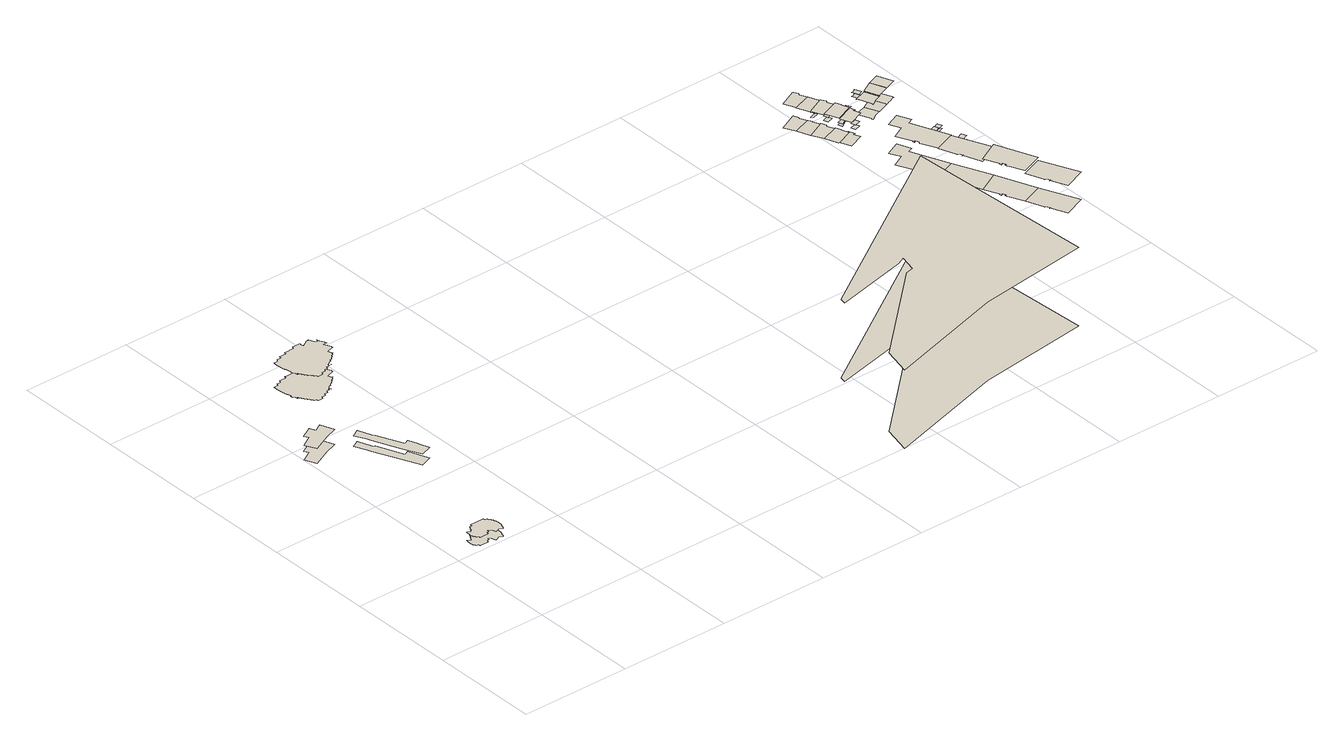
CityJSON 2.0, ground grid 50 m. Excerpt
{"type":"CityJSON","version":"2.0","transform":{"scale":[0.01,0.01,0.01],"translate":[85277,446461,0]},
"CityObjects":{
"building1":{"type":"Building","attributes":{"yearOfConstruction":"1980-01-01Z","measuredHeight":3.78,"storeysAboveGround":1},"geometry":[{"type":"MultiSurface","lod":"1.2","boundaries":[[[0,1,2,3,4,5,6,7,8,9,10,11,12,13,14,15,16,17,18,19,20,21,22,23,24,25,26,27,28,29,30,31,32,33,34,35,36,37,38,39,40,41,42,43,44,45,46,47,48,49,50,51,52,53,54,55,56,57,58,59,60,61,62,63,64,65,66,67,68,69,70,71,72,73,74,75,76,77,78,79,80,81,82,83,84,85,86,87,88,89,90,91,92,93,94,95,96,97,98,99,100,101,102,103,104,105,106,107,108,109,110,111,112,113,114,115,116,117,118,119,120,121,122,123,124,125,126,127,128,129,130,131,132,133,134,135,136,137,138,139,140,141,142,143,144,145,146,147,148,149,150,151,152,153,154,155,156,157,158,159,160,161,162,163,164,165,166,167,168,169,170,171,172,173,174,175,176,177,178,179,180,181,182,183,184,185,186,187,188,189,190,191,192,193,194,195,196,197,198,199,200,201,202,203,204,205,206,207,208,209,210,211,212,213,214,215,216,217]],[[218,219,220,221,222,223,224,225,226,227,228,229,230,231,232,233,234,235,236,237,238,239,240,241,242,243,244,245,246,247,248,249,250,251,252,253,254,255,256,257,258,259,260,261,262,263,264,265,266,267,268,269,270,271,272,273,274,275,276,277,278,279,280,281,282,283,284,285,286,287,288,289,290,291,292,293,294,295,296,297,298,299,300,301,302,303,304,305,306,307,308,309,310,311,312,313,314,315,316,317,318,319,320,321,322,323,324,325,326,327,328,329,330,331,332,333,334,335,336,337,338,339,340,341,342,343,344,345,346,347,348,349,350,351,352,353,354,355,356,357,358,359,360,361,362,363,364,365,366,367,368,369,370,371,372,373,374,375,376,377,378,379,380,381,382,383,384,385,386,387,388,389,390,391,392,393,394,395,396,397,398,399,400,401,402,403,404,405,406,407,408,409,410,411,412,413,414,415,416,417,418,419,420,421,422,423,424,425,426,427,428,429,430,431,432,433,434,435]]]}]},
"building2":{"type":"Building","attributes":{"yearOfConstruction":"1868-01-01Z","measuredHeight":6.92,"storeysAboveGround":2},"geometry":[{"type":"MultiSurface","lod":"1.2","boundaries":[[[436,437,438,439,440,441,442,443,444,445,446]],[[447,448,449,450,451,452,453,454,455,456,457]]]}]},
"building3":{"type":"Building","attributes":{"yearOfConstruction":"1930-01-01Z","measuredHeight":4.98,"storeysAboveGround":1},"geometry":[{"type":"MultiSurface","lod":"1.2","boundaries":[[[458,459,460,461,462,463,464,465,466,467,468,469,470,471,472,473]],[[474,475,476,477,478,479,480,481,482,483,484,485,486,487,488,489]]]}]},
"building4":{"type":"Building","attributes":{"yearOfConstruction":"1930-01-01Z","measuredHeight":11.19,"storeysAboveGround":3},"geometry":[{"type":"MultiSurface","lod":"1.2","boundaries":[[[490,491,492,493,494,495,496,497,498,499,500,501,502,503,504,505,506,507,508,509,510,511,512,513,514,515,516,517,518,519,520,521,522,523,524,525,526,527,528,529,530,531,532,533,534,535,536,537,538,539,540,541,542,543,544,545,546,547,548,549,550,551,552,553,554,555,556,557,558,559,560,561,562,563,564,565,566,567,568,569,570,571,572,573,574,575,576,577,578,579,580,581,582,583,584,585,586,587,588,589,590,587,591,592,593,594,595,596,597,598,599,600,601,602,603,604,605,606,607,608,609,610,611,612,613,612,614,615,616,617,618,619,620,621,622,623,624,625,626,627,628,629,630,631,632,633,634,635,636,637,638,639,638,640,641,642,643,644,645,646,647,648,649,650,651,652,653,654,655,656,657,658,659,660,661,662,663,664,665,666,667,668,669,670,671,672,673,674,675,676,677,678,679,680,681,682,683,684,685,686,687,688,689,690,691,692,693,694,695,696,697]],[[698,699,700,701,702,703,704,705,706,707,708,709,710,711,712,713,714,715,716,717,718,719,720,721,722,723,724,725,726,727,728,729,730,731,732,733,734,735,736,737,738,739,740,741,742,743,744,745,746,747,748,749,750,751,752,753,754,755,756,757,758,759,760,761,762,763,764,765,766,767,768,769,770,771,772,773,774,775,776,777,778,779,780,781,782,783,784,785,786,787,788,789,790,791,792,793,794,795,796,797,798,795,799,800,801,802,803,804,805,806,807,808,809,810,811,812,813,814,815,816,817,818,819,820,821,820,822,823,824,825,826,827,828,829,830,831,832,833,834,835,836,837,838,839,840,841,842,843,844,845,846,847,846,848,849,850,851,852,853,854,855,856,857,858,859,860,861,862,863,864,865,866,867,868,869,870,871,872,873,874,875,876,877,878,879,880,881,882,883,884,885,886,887,888,889,890,891,892,893,894,895,896,897,898,899,900,901,902,903,904,905]]]}]},
"building5":{"type":"Building","attributes":{"yearOfConstruction":"1994-01-01Z","measuredHeight":36.27,"storeysAboveGround":12},"geometry":[{"type":"MultiSurface","lod":"1.2","boundaries":[[[906,907,908,909,910,911,912,913,914,915,916,917]],[[918,919,920,921,922,923,924,925,926,927,928,929]]]}]},
"building6":{"type":"Building","attributes":{"yearOfConstruction":"1948-01-01Z","measuredHeight":10.93,"storeysAboveGround":3},"geometry":[{"type":"MultiSurface","lod":"1.2","boundaries":[[[930,931,932,933,934,935,936]],[[937,938,939,940,941,942,943]]]}]},
"building7":{"type":"Building","attributes":{"yearOfConstruction":"1948-01-01Z","measuredHeight":10.77,"storeysAboveGround":3},"geometry":[{"type":"MultiSurface","lod":"1.2","boundaries":[[[944,945,931,930,946,947,948]],[[949,950,951,952,953,954,955]]]}]},
"building8":{"type":"Building","attributes":{"yearOfConstruction":"1948-01-01Z","measuredHeight":11.01,"storeysAboveGround":3},"geometry":[{"type":"MultiSurface","lod":"1.2","boundaries":[[[946,956,957,958,959,960,947]],[[961,962,963,964,965,966,967]]]}]},
"building9":{"type":"Building","attributes":{"yearOfConstruction":"1948-01-01Z","measuredHeight":11.53,"storeysAboveGround":3},"geometry":[{"type":"MultiSurface","lod":"1.2","boundaries":[[[956,968,969,970,971,972,973,957]],[[974,975,976,977,978,979,980,981]]]}]},
"building10":{"type":"Building","attributes":{"yearOfConstruction":"1948-01-01Z","measuredHeight":10.95,"storeysAboveGround":3},"geometry":[{"type":"MultiSurface","lod":"1.2","boundaries":[[[982,983,984,985,986,970,969]],[[987,988,989,990,991,992,993]]]}]},
"building11":{"type":"Building","attributes":{"yearOfConstruction":"1949-01-01Z","measuredHeight":13.21,"storeysAboveGround":4},"geometry":[{"type":"MultiSurface","lod":"1.2","boundaries":[[[994,995,996,997,998,999,1000,1001,1002,1003,1004,1005,1006,1007,1008,1009]],[[1010,1011,1012,1013,1014,1015,1016,1017,1018,1019,1020,1021,1022,1023,1024,1025]]]}]},
"building12":{"type":"Building","attributes":{"yearOfConstruction":"1949-01-01Z","measuredHeight":12.97,"storeysAboveGround":4},"geometry":[{"type":"MultiSurface","lod":"1.2","boundaries":[[[1026,997,996,1027,1028,1029,1030,1031,1032,1033,1034,1035]],[[1036,1037,1038,1039,1040,1041,1042,1043,1044,1045,1046,1047]]]}]},
"building13":{"type":"Building","attributes":{"yearOfConstruction":"1949-01-01Z","measuredHeight":14.11,"storeysAboveGround":4},"geometry":[{"type":"MultiSurface","lod":"1.2","boundaries":[[[1048,1049,1050,1051,1052,1053,1054,1055,1056,1026,1035,1057]],[[1058,1059,1060,1061,1062,1063,1064,1065,1066,1067,1068,1069]]]}]},
"building14":{"type":"Building","attributes":{"yearOfConstruction":"1948-01-01Z","measuredHeight":2.11,"storeysAboveGround":0},"geometry":[{"type":"MultiSurface","lod":"1.2","boundaries":[[[1070,1071,1072,1073]],[[1074,1075,1076,1077]]]}]},
"building15":{"type":"Building","attributes":{"yearOfConstruction":"1949-01-01Z","measuredHeight":12.72,"storeysAboveGround":4},"geometry":[{"type":"MultiSurface","lod":"1.2","boundaries":[[[1078,1079,1080,1081,1082,1083,1084,1085,1086,1056,1055,1087]],[[1088,1089,1090,1091,1092,1093,1094,1095,1096,1097,1098,1099]]]}]},
"building16":{"type":"Building","attributes":{"yearOfConstruction":"1948-01-01Z","measuredHeight":2.12,"storeysAboveGround":0},"geometry":[{"type":"MultiSurface","lod":"1.2","boundaries":[[[1100,1101,1102,1103]],[[1104,1105,1106,1107]]]}]},
"building17":{"type":"Building","attributes":{"yearOfConstruction":"1948-01-01Z","measuredHeight":1.1,"storeysAboveGround":0},"geometry":[{"type":"MultiSurface","lod":"1.2","boundaries":[[[1108,1109,1110,1111]],[[1112,1113,1114,1115]]]}]},
"building18":{"type":"Building","attributes":{"yearOfConstruction":"1948-01-01Z","measuredHeight":2.09,"storeysAboveGround":0},"geometry":[{"type":"MultiSurface","lod":"1.2","boundaries":[[[1116,1117,1118,1119]],[[1120,1121,1122,1123]]]}]},
"building19":{"type":"Building","attributes":{"yearOfConstruction":"1952-01-01Z","measuredHeight":2.2,"storeysAboveGround":0},"geometry":[{"type":"MultiSurface","lod":"1.2","boundaries":[[[1124,1125,1126,1127]],[[1128,1129,1130,1131]]]}]},
"building20":{"type":"Building","attributes":{"yearOfConstruction":"1952-01-01Z","measuredHeight":7.07,"storeysAboveGround":2},"geometry":[{"type":"MultiSurface","lod":"1.2","boundaries":[[[1132,1133,1134,1135,1136,1137,1135,1138,1139,1140,1141,1142]],[[1143,1144,1145,1146,1147,1148,1146,1149,1150,1151,1152,1153]]]}]},
"building21":{"type":"Building","attributes":{"yearOfConstruction":"1949-01-01Z","measuredHeight":1.83,"storeysAboveGround":0},"geometry":[{"type":"MultiSurface","lod":"1.2","boundaries":[[[1154,1155,1156,1157]],[[1158,1159,1160,1161]]]}]},
"building22":{"type":"Building","attributes":{"yearOfConstruction":"1949-01-01Z","measuredHeight":1.98,"storeysAboveGround":0},"geometry":[{"type":"MultiSurface","lod":"1.2","boundaries":[[[1162,1163,1164,1165]],[[1166,1167,1168,1169]]]}]},
"building23":{"type":"Building","attributes":{"yearOfConstruction":"1949-01-01Z","measuredHeight":1.52,"storeysAboveGround":0},"geometry":[{"type":"MultiSurface","lod":"1.2","boundaries":[[[1170,1171,1156,1155]],[[1172,1173,1174,1175]]]}]},
"building24":{"type":"Building","attributes":{"yearOfConstruction":"1952-01-01Z","measuredHeight":7.49,"storeysAboveGround":2},"geometry":[{"type":"MultiSurface","lod":"1.2","boundaries":[[[1135,1137,1176,1137,1177,1178,1179,1180,1138]],[[1181,1182,1183,1182,1184,1185,1186,1187,1188]]]}]},
"building25":{"type":"Building","attributes":{"yearOfConstruction":"1952-01-01Z","measuredHeight":1.87,"storeysAboveGround":0},"geometry":[{"type":"MultiSurface","lod":"1.2","boundaries":[[[1189,1190,1191,1192,1193]],[[1194,1195,1196,1197,1198]]]}]},
"building26":{"type":"Building","attributes":{"yearOfConstruction":"1952-01-01Z","measuredHeight":7.53,"storeysAboveGround":2},"geometry":[{"type":"MultiSurface","lod":"1.2","boundaries":[[[1199,1200,1201,1202,1203,1180,1179,1178,1204,1205]],[[1206,1207,1208,1209,1210,1211,1212,1213,1214,1215]]]}]}
},
"vertices":[
[1160,5600,0],[1170,5600,0],[1180,5600,0],[1180,5500,0],[1190,5500,0],[1200,5500,0],[1210,5500,0],[1220,5500,0],[1230,5500,0],[1240,5400,0],[1250,5400,0],[1260,5400,0],[1270,5400,0],[1280,5400,0],[1290,5400,0],[1300,5400,0],[1310,5400,0],[1320,5400,0],[1330,5400,0],[1340,5400,0],[1350,5400,0],[1350,5300,0],[1360,5300,0],[1370,5300,0],[1380,5300,0],[1390,5300,0],[1400,5300,0],[1410,5300,0],[1420,5300,0],[1430,5300,0],[1440,5300,0],[1450,5300,0],[1460,5300,0],[1470,5300,0],[1480,5300,0],[1490,5300,0],[1500,5300,0],[1510,5300,0],[1520,5300,0],[1530,5300,0],[1540,5300,0],[1550,5300,0],[1560,5300,0],[1570,5300,0],[1580,5300,0],[1590,5300,0],[1600,5300,0],[1610,5300,0],[1620,5300,0],[1630,5300,0],[1640,5300,0],[1650,5300,0],[1660,5300,0],[1670,5300,0],[1680,5300,0],[1690,5300,0],[1700,5300,0],[1710,5300,0],[1720,5300,0],[1730,5300,0],[1740,5300,0],[1750,5300,0],[1760,5300,0],[1760,5400,0],[1770,5400,0],[1780,5400,0],[1790,5400,0],[1800,5400,0],[1810,5400,0],[1820,5400,0],[1830,5400,0],[1840,5400,0],[1850,5400,0],[1860,5400,0],[1870,5400,0],[1880,5500,0],[1890,5500,0],[1900,5500,0],[1910,5500,0],[2010,5400,0],[2090,5200,0],[2330,5300,0],[2440,5200,0],[2490,5300,0],[2500,5300,0],[2510,5400,0],[2520,5400,0],[2530,5400,0],[2540,5400,0],[2550,5500,0],[2560,5500,0],[2570,5500,0],[2570,5600,0],[2570,5700,0],[2560,5700,0],[2550,5800,0],[2540,5800,0],[2530,5800,0],[2520,5800,0],[2520,5900,0],[2510,5900,0],[2500,5900,0],[2490,5900,0],[2480,5900,0],[2470,5900,0],[2470,6000,0],[2460,6000,0],[2450,6000,0],[2440,6000,0],[2430,6000,0],[2420,6000,0],[2410,6000,0],[2400,6000,0],[2390,6100,0],[2380,6100,0],[2370,6100,0],[2360,6100,0],[2350,6100,0],[2340,6100,0],[2330,6100,0],[2320,6100,0],[2310,6100,0],[2300,6100,0],[2290,6100,0],[2280,6100,0],[2270,6200,0],[2260,6200,0],[2250,6200,0],[2240,6200,0],[2230,6200,0],[2220,6200,0],[2210,6200,0],[2200,6200,0],[2190,6200,0],[2180,6200,0],[2170,6200,0],[2160,6200,0],[2150,6200,0],[2140,6200,0],[2120,6200,0],[2110,6200,0],[2100,6200,0],[2090,6200,0],[2080,6200,0],[2070,6200,0],[2060,6200,0],[2050,6200,0],[2040,6200,0],[2030,6200,0],[2020,6200,0],[2010,6200,0],[1990,6200,0],[1980,6200,0],[1970,6200,0],[1960,6200,0],[1950,6200,0],[1940,6200,0],[1930,6200,0],[1920,6200,0],[1910,6200,0],[1890,6200,0],[1880,6200,0],[1870,6200,0],[1860,6200,0],[1850,6200,0],[1840,6200,0],[1830,6200,0],[1820,6200,0],[1810,6200,0],[1800,6200,0],[1780,6200,0],[1770,6200,0],[1760,6200,0],[1750,6200,0],[1740,6200,0],[1730,6200,0],[1720,6200,0],[1710,6200,0],[1700,6200,0],[1690,6200,0],[1680,6200,0],[1670,6200,0],[1660,6200,0],[1650,6200,0],[1640,6200,0],[1630,6200,0],[1620,6100,0],[1610,6100,0],[1600,6100,0],[1590,6100,0],[1580,6100,0],[1570,6100,0],[1560,6100,0],[1550,6100,0],[1540,6100,0],[1530,6100,0],[1520,6100,0],[1510,6100,0],[1500,6000,0],[1490,6000,0],[1480,6000,0],[1470,6000,0],[1460,6000,0],[1450,6000,0],[1440,6000,0],[1430,6000,0],[1420,5900,0],[1410,5900,0],[1400,5900,0],[1390,5900,0],[1340,5800,0],[1200,5900,0],[1190,5900,0],[1190,5800,0],[1180,5800,0],[1170,5800,0],[1160,5800,0],[1160,5700,0],[1160,5600,378],[1170,5600,378],[1180,5600,378],[1180,5500,378],[1190,5500,378],[1200,5500,378],[1210,5500,378],[1220,5500,378],[1230,5500,378],[1240,5400,378],[1250,5400,378],[1260,5400,378],[1270,5400,378],[1280,5400,378],[1290,5400,378],[1300,5400,378],[1310,5400,378],[1320,5400,378],[1330,5400,378],[1340,5400,378],[1350,5400,378],[1350,5300,378],[1360,5300,378],[1370,5300,378],[1380,5300,378],[1390,5300,378],[1400,5300,378],[1410,5300,378],[1420,5300,378],[1430,5300,378],[1440,5300,378],[1450,5300,378],[1460,5300,378],[1470,5300,378],[1480,5300,378],[1490,5300,378],[1500,5300,378],[1510,5300,378],[1520,5300,378],[1530,5300,378],[1540,5300,378],[1550,5300,378],[1560,5300,378],[1570,5300,378],[1580,5300,378],[1590,5300,378],[1600,5300,378],[1610,5300,378],[1620,5300,378],[1630,5300,378],[1640,5300,378],[1650,5300,378],[1660,5300,378],[1670,5300,378],[1680,5300,378],[1690,5300,378],[1700,5300,378],[1710,5300,378],[1720,5300,378],[1730,5300,378],[1740,5300,378],[1750,5300,378],[1760,5300,378],[1760,5400,378],[1770,5400,378],[1780,5400,378],[1790,5400,378],[1800,5400,378],[1810,5400,378],[1820,5400,378],[1830,5400,378],[1840,5400,378],[1850,5400,378],[1860,5400,378],[1870,5400,378],[1880,5500,378],[1890,5500,378],[1900,5500,378],[1910,5500,378],[2010,5400,378],[2090,5200,378],[2330,5300,378],[2440,5200,378],[2490,5300,378],[2500,5300,378],[2510,5400,378],[2520,5400,378],[2530,5400,378],[2540,5400,378],[2550,5500,378],[2560,5500,378],[2570,5500,378],[2570,5600,378],[2570,5700,378],[2560,5700,378],[2550,5800,378],[2540,5800,378],[2530,5800,378],[2520,5800,378],[2520,5900,378],[2510,5900,378],[2500,5900,378],[2490,5900,378],[2480,5900,378],[2470,5900,378],[2470,6000,378],[2460,6000,378],[2450,6000,378],[2440,6000,378],[2430,6000,378],[2420,6000,378],[2410,6000,378],[2400,6000,378],[2390,6100,378],[2380,6100,378],[2370,6100,378],[2360,6100,378],[2350,6100,378],[2340,6100,378],[2330,6100,378],[2320,6100,378],[2310,6100,378],[2300,6100,378],[2290,6100,378],[2280,6100,378],[2270,6200,378],[2260,6200,378],[2250,6200,378],[2240,6200,378],[2230,6200,378],[2220,6200,378],[2210,6200,378],[2200,6200,378],[2190,6200,378],[2180,6200,378],[2170,6200,378],[2160,6200,378],[2150,6200,378],[2140,6200,378],[2120,6200,378],[2110,6200,378],[2100,6200,378],[2090,6200,378],[2080,6200,378],[2070,6200,378],[2060,6200,378],[2050,6200,378],[2040,6200,378],[2030,6200,378],[2020,6200,378],[2010,6200,378],[1990,6200,378],[1980,6200,378],[1970,6200,378],[1960,6200,378],[1950,6200,378],[1940,6200,378],[1930,6200,378],[1920,6200,378],[1910,6200,378],[1890,6200,378],[1880,6200,378],[1870,6200,378],[1860,6200,378],[1850,6200,378],[1840,6200,378],[1830,6200,378],[1820,6200,378],[1810,6200,378],[1800,6200,378],[1780,6200,378],[1770,6200,378],[1760,6200,378],[1750,6200,378],[1740,6200,378],[1730,6200,378],[1720,6200,378],[1710,6200,378],[1700,6200,378],[1690,6200,378],[1680,6200,378],[1670,6200,378],[1660,6200,378],[1650,6200,378],[1640,6200,378],[1630,6200,378],[1620,6100,378],[1610,6100,378],[1600,6100,378],[1590,6100,378],[1580,6100,378],[1570,6100,378],[1560,6100,378],[1550,6100,378],[1540,6100,378],[1530,6100,378],[1520,6100,378],[1510,6100,378],[1500,6000,378],[1490,6000,378],[1480,6000,378],[1470,6000,378],[1460,6000,378],[1450,6000,378],[1440,6000,378],[1430,6000,378],[1420,5900,378],[1410,5900,378],[1400,5900,378],[1390,5900,378],[1340,5800,378],[1200,5900,378],[1190,5900,378],[1190,5800,378],[1180,5800,378],[1170,5800,378],[1160,5800,378],[1160,5700,378],
[30,14300,0],[270,13800,0],[1080,14200,0],[1640,14400,0],[1650,14400,0],[1400,15000,0],[1050,14800,0],[940,15100,0],[410,14800,0],[530,14600,0],[180,14400,0],[30,14300,692],[270,13800,692],[1080,14200,692],[1640,14400,692],[1650,14400,692],[1400,15000,692],[1050,14800,692],[940,15100,692],[410,14800,692],[530,14600,692],[180,14400,692],
[2450,14000,0],[2120,13800,0],[2370,13300,0],[2440,13100,0],[2430,13100,0],[2960,11900,0],[2950,11900,0],[3330,11100,0],[3840,11300,0],[3640,11800,0],[3660,11800,0],[3490,12200,0],[3280,12100,0],[2770,13300,0],[2750,13300,0],[2690,13400,0],[2450,14000,498],[2120,13800,498],[2370,13300,498],[2440,13100,498],[2430,13100,498],[2960,11900,498],[2950,11900,498],[3330,11100,498],[3840,11300,498],[3640,11800,498],[3660,11800,498],[3490,12200,498],[3280,12100,498],[2770,13300,498],[2750,13300,498],[2690,13400,498],
[2630,17900,0],[2640,17800,0],[2700,17900,0],[2710,17800,0],[2720,17800,0],[2740,17800,0],[2750,17800,0],[2760,17800,0],[2770,17700,0],[2780,17700,0],[2790,17700,0],[2810,17700,0],[2820,17700,0],[2830,17600,0],[2850,17600,0],[2860,17600,0],[2870,17600,0],[2890,17600,0],[2900,17500,0],[2910,17500,0],[2930,17500,0],[2940,17500,0],[2950,17500,0],[2960,17500,0],[2980,17400,0],[2990,17400,0],[3000,17400,0],[3020,17400,0],[3030,17400,0],[3040,17400,0],[3060,17300,0],[3070,17300,0],[3090,17300,0],[3100,17300,0],[3120,17300,0],[3130,17300,0],[3140,17300,0],[3160,17200,0],[3170,17200,0],[3190,17200,0],[3210,17200,0],[3220,17200,0],[3240,17200,0],[3260,17200,0],[3290,17200,0],[3320,17200,0],[3340,17200,0],[3370,17200,0],[3390,17200,0],[3420,17300,0],[3440,17300,0],[3470,17300,0],[3500,17300,0],[3520,17300,0],[3550,17300,0],[3570,17300,0],[3600,17300,0],[3620,17300,0],[3650,17400,0],[3670,17400,0],[3700,17400,0],[3720,17400,0],[3740,17400,0],[3770,17400,0],[3790,17400,0],[3810,17400,0],[3840,17500,0],[3860,17500,0],[3880,17500,0],[3900,17500,0],[3930,17500,0],[3950,17500,0],[3970,17500,0],[3990,17600,0],[4020,17600,0],[4090,17500,0],[4050,17600,0],[4150,17700,0],[4190,17700,0],[4200,17700,0],[4230,17700,0],[4250,17800,0],[4280,17800,0],[4300,17800,0],[4320,17800,0],[4350,17800,0],[4370,17800,0],[4400,17900,0],[4420,17900,0],[4440,17900,0],[4470,17900,0],[4490,18000,0],[4510,18000,0],[4540,18000,0],[4560,18000,0],[4580,18000,0],[4600,18100,0],[4630,18100,0],[4650,18100,0],[4670,18100,0],[4660,18100,0],[4570,18300,0],[4890,18400,0],[4880,18400,0],[4920,18400,0],[4900,18500,0],[4910,18500,0],[4780,18800,0],[4900,18800,0],[4910,18800,0],[4940,18800,0],[4910,18900,0],[4810,19100,0],[4780,19200,0],[4760,19100,0],[4770,19100,0],[4650,19100,0],[4520,19400,0],[4510,19300,0],[4490,19400,0],[4450,19400,0],[4130,19200,0],[4070,19400,0],[4100,19400,0],[4040,19400,0],[4010,19400,0],[3970,19400,0],[3940,19400,0],[3910,19400,0],[3880,19400,0],[3850,19400,0],[3820,19400,0],[3790,19400,0],[3760,19400,0],[3740,19400,0],[3710,19300,0],[3690,19300,0],[3660,19300,0],[3640,19300,0],[3610,19300,0],[3590,19300,0],[3560,19300,0],[3530,19300,0],[3510,19300,0],[3480,19300,0],[3490,19300,0],[3470,19300,0],[3460,19300,0],[3270,19300,0],[3280,19300,0],[3250,19300,0],[3230,19200,0],[3200,19200,0],[3180,19200,0],[3160,19200,0],[3140,19200,0],[3110,19200,0],[3090,19200,0],[3070,19200,0],[3050,19200,0],[3020,19200,0],[3000,19200,0],[2980,19200,0],[2960,19200,0],[2940,19200,0],[2910,19200,0],[2890,19100,0],[2870,19100,0],[2850,19100,0],[2820,19100,0],[2790,19100,0],[2760,19100,0],[2730,19100,0],[2700,19100,0],[2670,19000,0],[2640,19000,0],[2610,19000,0],[2590,19000,0],[2560,19000,0],[2530,19000,0],[2500,19000,0],[2470,19000,0],[2440,18900,0],[2440,18800,0],[2450,18800,0],[2450,18700,0],[2460,18700,0],[2460,18600,0],[2470,18600,0],[2470,18500,0],[2480,18500,0],[2490,18500,0],[2490,18400,0],[2500,18400,0],[2510,18400,0],[2520,18300,0],[2530,18300,0],[2540,18300,0],[2550,18200,0],[2560,18200,0],[2570,18200,0],[2580,18100,0],[2590,18100,0],[2600,18100,0],[2540,18100,0],[2550,18000,0],[2580,18000,0],[2660,17900,0],[2630,17900,1118],[2640,17800,1118],[2700,17900,1118],[2710,17800,1118],[2720,17800,1118],[2740,17800,1118],[2750,17800,1118],[2760,17800,1118],[2770,17700,1118],[2780,17700,1118],[2790,17700,1118],[2810,17700,1118],[2820,17700,1118],[2830,17600,1118],[2850,17600,1118],[2860,17600,1118],[2870,17600,1118],[2890,17600,1118],[2900,17500,1118],[2910,17500,1118],[2930,17500,1118],[2940,17500,1118],[2950,17500,1118],[2960,17500,1118],[2980,17400,1118],[2990,17400,1118],[3000,17400,1118],[3020,17400,1118],[3030,17400,1118],[3040,17400,1118],[3060,17300,1118],[3070,17300,1118],[3090,17300,1118],[3100,17300,1118],[3120,17300,1118],[3130,17300,1118],[3140,17300,1118],[3160,17200,1118],[3170,17200,1118],[3190,17200,1118],[3210,17200,1118],[3220,17200,1118],[3240,17200,1118],[3260,17200,1118],[3290,17200,1118],[3320,17200,1118],[3340,17200,1118],[3370,17200,1118],[3390,17200,1118],[3420,17300,1118],[3440,17300,1118],[3470,17300,1118],[3500,17300,1118],[3520,17300,1118],[3550,17300,1118],[3570,17300,1118],[3600,17300,1118],[3620,17300,1118],[3650,17400,1118],[3670,17400,1118],[3700,17400,1118],[3720,17400,1118],[3740,17400,1118],[3770,17400,1118],[3790,17400,1118],[3810,17400,1118],[3840,17500,1118],[3860,17500,1118],[3880,17500,1118],[3900,17500,1118],[3930,17500,1118],[3950,17500,1118],[3970,17500,1118],[3990,17600,1118],[4020,17600,1118],[4090,17500,1118],[4050,17600,1118],[4150,17700,1118],[4190,17700,1118],[4200,17700,1118],[4230,17700,1118],[4250,17800,1118],[4280,17800,1118],[4300,17800,1118],[4320,17800,1118],[4350,17800,1118],[4370,17800,1118],[4400,17900,1118],[4420,17900,1118],[4440,17900,1118],[4470,17900,1118],[4490,18000,1118],[4510,18000,1118],[4540,18000,1118],[4560,18000,1118],[4580,18000,1118],[4600,18100,1118],[4630,18100,1118],[4650,18100,1118],[4670,18100,1118],[4660,18100,1118],[4570,18300,1118],[4890,18400,1118],[4880,18400,1118],[4920,18400,1118],[4900,18500,1118],[4910,18500,1118],[4780,18800,1118],[4900,18800,1118],[4910,18800,1118],[4940,18800,1118],[4910,18900,1118],[4810,19100,1118],[4780,19200,1118],[4760,19100,1118],[4770,19100,1118],[4650,19100,1118],[4520,19400,1118],[4510,19300,1118],[4490,19400,1118],[4450,19400,1118],[4130,19200,1118],[4070,19400,1118],[4100,19400,1118],[4040,19400,1118],[4010,19400,1118],[3970,19400,1118],[3940,19400,1118],[3910,19400,1118],[3880,19400,1118],[3850,19400,1118],[3820,19400,1118],[3790,19400,1118],[3760,19400,1118],[3740,19400,1118],[3710,19300,1118],[3690,19300,1118],[3660,19300,1118],[3640,19300,1118],[3610,19300,1118],[3590,19300,1118],[3560,19300,1118],[3530,19300,1118],[3510,19300,1118],[3480,19300,1118],[3490,19300,1118],[3470,19300,1118],[3460,19300,1118],[3270,19300,1118],[3280,19300,1118],[3250,19300,1118],[3230,19200,1118],[3200,19200,1118],[3180,19200,1118],[3160,19200,1118],[3140,19200,1118],[3110,19200,1118],[3090,19200,1118],[3070,19200,1118],[3050,19200,1118],[3020,19200,1118],[3000,19200,1118],[2980,19200,1118],[2960,19200,1118],[2940,19200,1118],[2910,19200,1118],[2890,19100,1118],[2870,19100,1118],[2850,19100,1118],[2820,19100,1118],[2790,19100,1118],[2760,19100,1118],[2730,19100,1118],[2700,19100,1118],[2670,19000,1118],[2640,19000,1118],[2610,19000,1118],[2590,19000,1118],[2560,19000,1118],[2530,19000,1118],[2500,19000,1118],[2470,19000,1118],[2440,18900,1118],[2440,18800,1118],[2450,18800,1118],[2450,18700,1118],[2460,18700,1118],[2460,18600,1118],[2470,18600,1118],[2470,18500,1118],[2480,18500,1118],[2490,18500,1118],[2490,18400,1118],[2500,18400,1118],[2510,18400,1118],[2520,18300,1118],[2530,18300,1118],[2540,18300,1118],[2550,18200,1118],[2560,18200,1118],[2570,18200,1118],[2580,18100,1118],[2590,18100,1118],[2600,18100,1118],[2540,18100,1118],[2550,18000,1118],[2580,18000,1118],[2660,17900,1118],
[23020,5900,0],[23420,6100,0],[23230,5300,0],[22830,5200,0],[18680,1300,0],[18350,0,0],[23910,1600,0],[29090,2300,0],[28700,8900,0],[28570,11200,0],[19690,5400,0],[19620,5100,0],[23020,5900,3627],[23420,6100,3627],[23230,5300,3627],[22830,5200,3627],[18680,1300,3627],[18350,0,3627],[23910,1600,3627],[29090,2300,3627],[28700,8900,3627],[28570,11200,3627],[19690,5400,3627],[19620,5100,3627],
[29610,19900,0],[30400,20200,0],[30260,20500,0],[30300,20600,0],[30210,20800,0],[30170,20800,0],[29370,20400,0],[29610,19900,1093],[30400,20200,1093],[30260,20500,1093],[30300,20600,1093],[30210,20800,1093],[30170,20800,1093],[29370,20400,1093],
[30530,20000,0],[30440,20200,0],[29840,19300,0],[30640,19700,0],[30500,20000,0],[30530,20000,1077],[30440,20200,1077],[30400,20200,1077],[29610,19900,1077],[29840,19300,1077],[30640,19700,1077],[30500,20000,1077],
[30080,18800,0],[30870,19100,0],[30730,19400,0],[30770,19500,0],[30670,19700,0],[29840,19300,1101],[30080,18800,1101],[30870,19100,1101],[30730,19400,1101],[30770,19500,1101],[30670,19700,1101],[30640,19700,1101],
[30320,18200,0],[30370,18200,0],[31110,18500,0],[30960,18900,0],[31000,18900,0],[30910,19100,0],[30080,18800,1153],[30320,18200,1153],[30370,18200,1153],[31110,18500,1153],[30960,18900,1153],[31000,18900,1153],[30910,19100,1153],[30870,19100,1153],
[30570,17700,0],[31270,18000,0],[31150,18300,0],[31230,18300,0],[31140,18600,0],[30570,17700,1095],[31270,18000,1095],[31150,18300,1095],[31230,18300,1095],[31140,18600,1095],[31110,18500,1095],[30370,18200,1095],
[31390,14600,0],[31420,14600,0],[31730,13900,0],[32720,14300,0],[32010,16000,0],[32240,16100,0],[31980,16700,0],[31330,16400,0],[31560,15900,0],[30990,15600,0],[31320,14900,0],[31280,14900,0],[31300,14800,0],[31370,14900,0],[31460,14700,0],[31380,14600,0],[31390,14600,1321],[31420,14600,1321],[31730,13900,1321],[32720,14300,1321],[32010,16000,1321],[32240,16100,1321],[31980,16700,1321],[31330,16400,1321],[31560,15900,1321],[30990,15600,1321],[31320,14900,1321],[31280,14900,1321],[31300,14800,1321],[31370,14900,1321],[31460,14700,1321],[31380,14600,1321],
[33460,12600,0],[32050,13100,0],[32020,13100,0],[32030,13100,0],[32110,13100,0],[32190,12900,0],[32110,12900,0],[32120,12900,0],[32150,12900,0],[32470,12100,0],[33460,12600,1297],[32720,14300,1297],[31730,13900,1297],[32050,13100,1297],[32020,13100,1297],[32030,13100,1297],[32110,13100,1297],[32190,12900,1297],[32110,12900,1297],[32120,12900,1297],[32150,12900,1297],[32470,12100,1297],
[32750,11400,0],[32760,11300,0],[32840,11400,0],[32920,11200,0],[32850,11200,0],[32860,11100,0],[32890,11100,0],[33200,10400,0],[34190,10800,0],[32780,11400,0],[32750,11400,1411],[32760,11300,1411],[32840,11400,1411],[32920,11200,1411],[32850,11200,1411],[32860,11100,1411],[32890,11100,1411],[33200,10400,1411],[34190,10800,1411],[33460,12600,1411],[32470,12100,1411],[32780,11400,1411],
[30730,20200,0],[31020,20300,0],[30950,20400,0],[30660,20300,0],[30730,20200,211],[31020,20300,211],[30950,20400,211],[30660,20300,211],
[33490,9600,0],[33500,9600,0],[33580,9600,0],[33660,9400,0],[33580,9400,0],[33590,9400,0],[33620,9400,0],[33940,8700,0],[34920,9100,0],[33520,9600,0],[33490,9600,1272],[33500,9600,1272],[33580,9600,1272],[33660,9400,1272],[33580,9400,1272],[33590,9400,1272],[33620,9400,1272],[33940,8700,1272],[34920,9100,1272],[34190,10800,1272],[33200,10400,1272],[33520,9600,1272],
[30960,19600,0],[31250,19700,0],[31180,19900,0],[30900,19800,0],[30960,19600,212],[31250,19700,212],[31180,19900,212],[30900,19800,212],
[31200,19000,0],[31480,19200,0],[31420,19300,0],[31130,19200,0],[31200,19000,110],[31480,19200,110],[31420,19300,110],[31130,19200,110],
[31430,18500,0],[31720,18600,0],[31650,18800,0],[31370,18700,0],[31430,18500,209],[31720,18600,209],[31650,18800,209],[31370,18700,209],
[31930,19500,0],[32130,19600,0],[32010,19800,0],[31810,19800,0],[31930,19500,220],[32130,19600,220],[32010,19800,220],[31810,19800,220],
[32400,18700,0],[32410,18600,0],[32690,18800,0],[32950,18900,0],[32960,18900,0],[32980,18900,0],[32700,19500,0],[32140,19300,0],[32150,19300,0],[32170,19300,0],[32420,18700,0],[32400,18700,706],[32410,18600,706],[32690,18800,706],[32950,18900,706],[32960,18900,706],[32980,18900,706],[32700,19500,706],[32140,19300,706],[32150,19300,706],[32170,19300,706],[32420,18700,706],
[33540,16200,0],[33790,16300,0],[33710,16500,0],[33450,16400,0],[33540,16200,183],[33790,16300,183],[33710,16500,183],[33450,16400,183],
[34000,15100,0],[34260,15200,0],[34170,15400,0],[33920,15300,0],[34000,15100,198],[34260,15200,198],[34170,15400,198],[33920,15300,198],
[34040,16400,0],[33960,16600,0],[34040,16400,152],[33960,16600,152],[33710,16500,152],[33790,16300,152],
[32990,18900,0],[33250,19000,0],[33500,19100,0],[33480,19200,0],[33230,19800,0],[32950,18900,749],[32980,18900,749],[32990,18900,749],[33250,19000,749],[33500,19100,749],[33480,19200,749],[33230,19800,749],[32700,19500,749],
[32960,20100,0],[33160,20200,0],[33050,20500,0],[32940,20400,0],[32840,20400,0],[32960,20100,187],[33160,20200,187],[33050,20500,187],[32940,20400,187],[32840,20400,187],
[34000,19300,0],[34010,19300,0],[34030,19300,0],[34000,19400,0],[33750,20000,0],[33740,19200,0],[33730,19200,0],[34000,19300,753],[34010,19300,753],[34030,19300,753],[34000,19400,753],[33750,20000,753],[33230,19800,753],[33480,19200,753],[33500,19100,753],[33740,19200,753],[33730,19200,753]
]}
